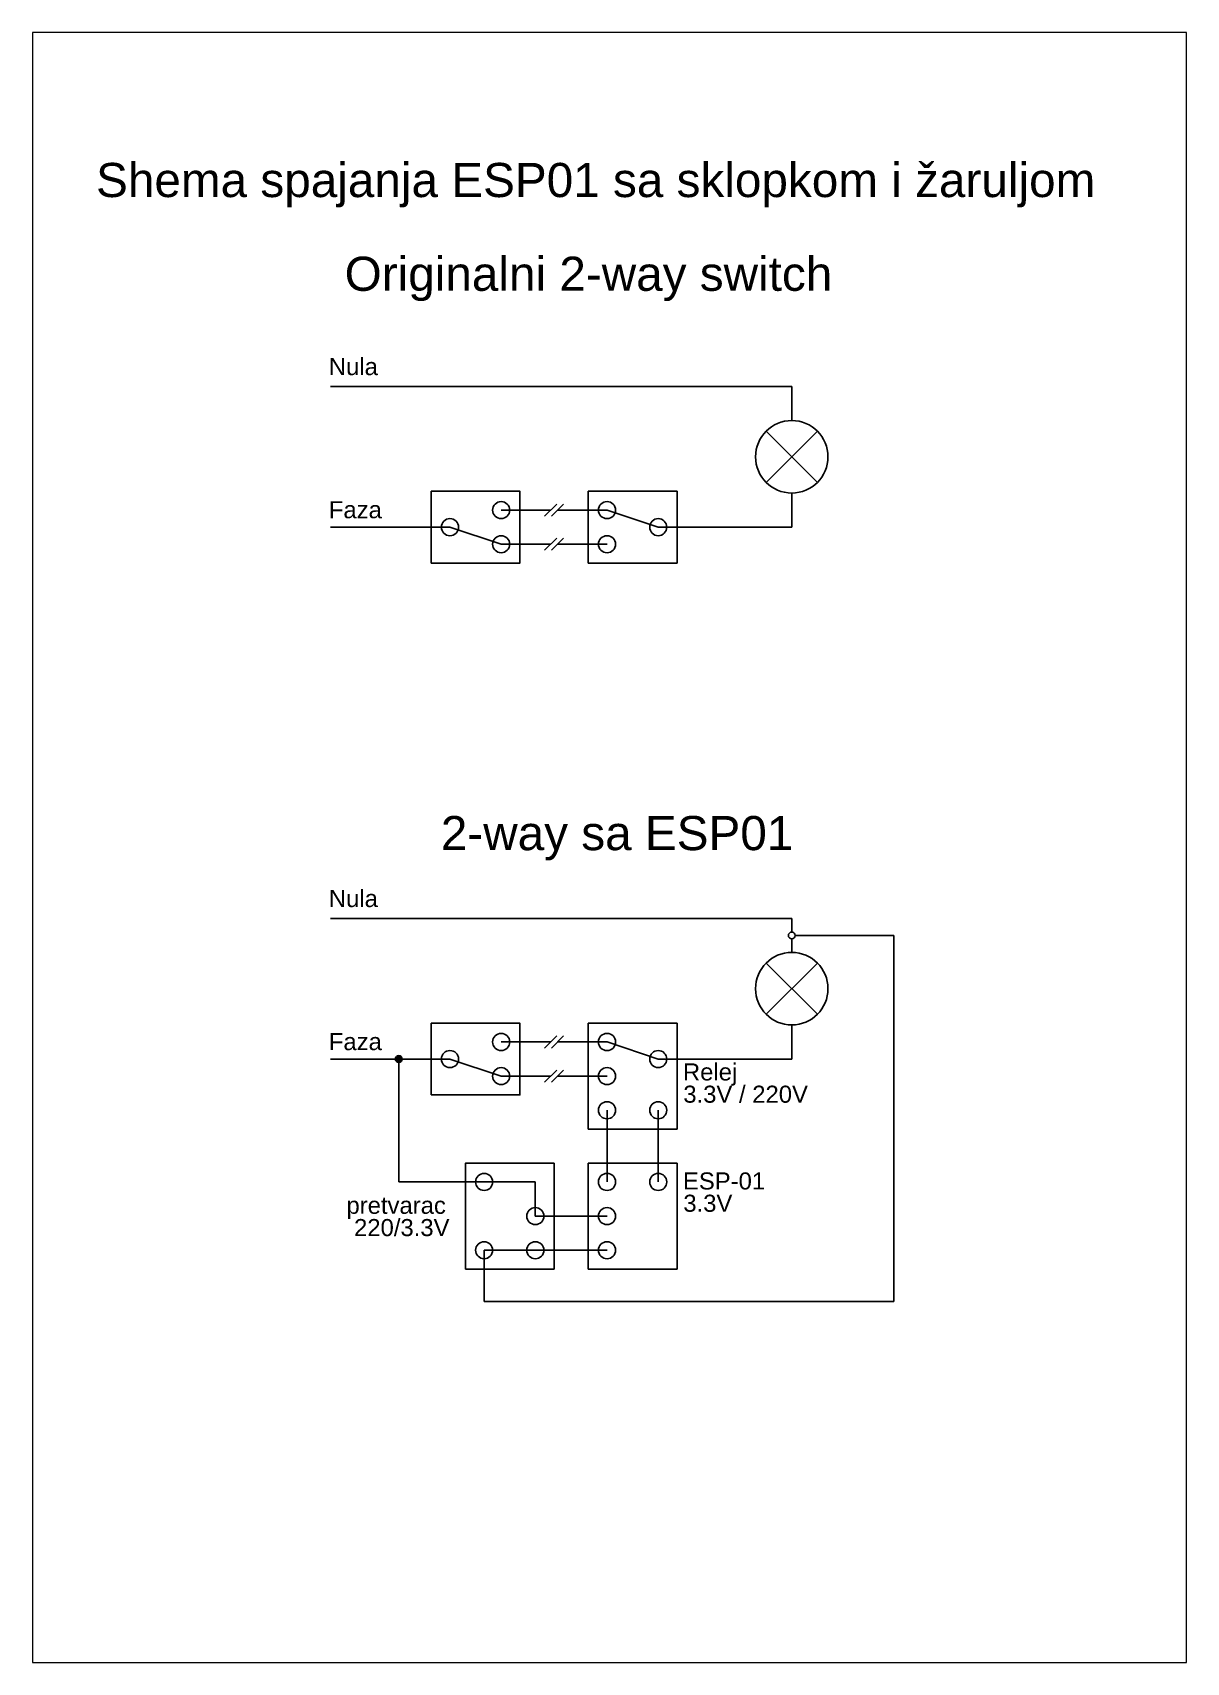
# Paper-space layout 'okomito' of a CAD drawing. Header units: millimetres. Extents: x -8 to 203, y -21 to 277.
# The model-space entities are those that its viewports show. They can reach past a viewport. Long polylines and large blocks are cut down to what shows.
import ezdxf

# ---------------------------------------------------------------- set-up
doc = ezdxf.new("R2010")
doc.units = ezdxf.units.MM
doc.layers.add('rasvjeta', color=1, linetype='Continuous')
doc.styles.get("Standard").update_dxf_attribs({"font": 'arial.ttf'})

# ---------------------------------------------------------------- blocks, each defined once
blk = doc.blocks.new('zarulja')
at = {"layer": 'rasvjeta'}
for p, q in [((-7.5, -7.5), (7.5, 7.5)), ((-7.5, 7.5), (7.5, -7.5))]:
    blk.add_line(p, q, dxfattribs=at)
blk.add_circle((0, 0), 10.61, dxfattribs=at)
for tag, p, height in [('BROJ_U_PETLJI', (0.98, 11.78), 5.62), ('ADRESA', (13.12, 1.12), 6.83)]:
    blk.add_attdef(tag, p, '', height=height)

msp = doc.modelspace()

# ---------------------------------------------------------------- hatches: boundary and pattern name
h = msp.add_hatch()
h.set_pattern_fill('ANGLE', color=256)
h.set_pattern_definition([(0, (-949.0774, -42.981), (0, 6.985), [5.08, -1.905]), (90, (-949.0774, -42.981), (-6.985, 4e-16), [5.08, -1.905])])
h.paths.add_polyline_path([(1415.71, -513.21, 1), (1413.71, -513.21, 1)])
h = msp.add_hatch()
h.set_pattern_fill('ANGLE', color=256)
h.set_pattern_definition([(0, (50.007, -297.8074), (0, 6.985), [5.08, -1.905]), (90, (50.007, -297.8074), (-6.985, 4e-16), [5.08, -1.905])])
h.paths.add_polyline_path([(1415.71, -513.21, 1), (1413.71, -513.21, 1)])
h = msp.add_hatch()
h.set_pattern_fill('ANGLE', color=256)
h.set_pattern_definition([(0, (0, 0), (0, 6.985), [5.08, -1.905]), (90, (0, 0), (-6.985, 4e-16), [5.08, -1.905])])
h.paths.add_polyline_path([(1415.71, -513.21, 1), (1413.71, -513.21, 1)])
h = msp.add_hatch()
h.set_pattern_fill('ANGLE', color=256)
h.set_pattern_definition([(0, (-319.6276, -36.213), (0, 6.985), [5.08, -1.905]), (90, (-319.6276, -36.213), (-6.985, 4e-16), [5.08, -1.905])])
h.paths.add_polyline_path([(1300.6, -549.42, 1), (1298.6, -549.42, 1)])
h = msp.add_hatch(color=256)
h.dxf.hatch_style = 1
h.paths.add_polyline_path([(1300.6, -549.42, 1), (1298.6, -549.42, 1)])

# ---------------------------------------------------------------- linework, layer by layer
for p, q in [((1279.65, -352.42), (1414.71, -352.42)), ((1414.71, -362.42), (1414.71, -352.42)), ((1414.71, -383.64), (1414.71, -393.64)), ((1329.6, -388.64), (1344.1, -388.64)), ((1342.33, -390.4), (1345.87, -386.87)), ((1344.33, -390.4), (1347.87, -386.87)), ((1346.1, -388.64), (1360.6, -388.64)), ((1360.6, -388.64), (1375.6, -393.64)), ((1279.65, -393.64), (1314.6, -393.64)), ((1314.6, -393.64), (1329.6, -398.64)), ((1375.6, -393.64), (1381.1, -393.64)), ((1381.1, -393.64), (1414.71, -393.64)), ((1329.6, -398.64), (1344.1, -398.64)), ((1342.33, -400.4), (1345.87, -396.87)), ((1344.33, -400.4), (1347.87, -396.87)), ((1346.1, -398.64), (1360.6, -398.64)), ((1279.65, -508.21), (1414.71, -508.21)), ((1414.71, -512.21), (1414.71, -508.21)), ((1414.71, -518.21), (1414.71, -514.21)), ((1415.71, -513.21), (1444.6, -513.21)), ((1444.6, -620.42), (1444.6, -513.21)), ((1342.33, -546.19), (1345.87, -542.65)), ((1344.33, -546.19), (1347.87, -542.65)), ((1414.71, -539.42), (1414.71, -549.42)), ((1329.6, -544.42), (1344.1, -544.42)), ((1346.1, -544.42), (1360.6, -544.42)), ((1360.6, -544.42), (1375.6, -549.42)), ((1279.65, -549.42), (1298.6, -549.42)), ((1299.6, -585.42), (1299.6, -550.42)), ((1300.6, -549.42), (1314.6, -549.42)), ((1314.6, -549.42), (1329.6, -554.42)), ((1342.33, -556.19), (1345.87, -552.65)), ((1344.33, -556.19), (1347.87, -552.65)), ((1375.6, -549.42), (1381.1, -549.42)), ((1381.1, -549.42), (1414.71, -549.42)), ((1329.6, -554.42), (1344.1, -554.42)), ((1346.1, -554.42), (1360.6, -554.42)), ((1360.6, -585.42), (1360.6, -564.42)), ((1375.6, -585.42), (1375.6, -564.42)), ((1324.6, -585.42), (1299.6, -585.42)), ((1324.6, -585.42), (1339.6, -585.42)), ((1339.6, -585.42), (1339.6, -595.42)), ((1339.6, -595.42), (1360.6, -595.42)), ((1324.6, -605.42), (1324.6, -620.42)), ((1324.6, -605.42), (1360.6, -605.42)), ((1324.6, -620.42), (1444.6, -620.42))]:
    msp.add_line(p, q)
for points in [[(1309.1, -404.14), (1335.1, -404.14), (1335.1, -383.14), (1309.1, -383.14)], [(1381.1, -404.14), (1355.1, -404.14), (1355.1, -383.14), (1381.1, -383.14)], [(1309.1, -559.92), (1335.1, -559.92), (1335.1, -538.92), (1309.1, -538.92)], [(1381.1, -569.92), (1355.1, -569.92), (1355.1, -538.92), (1381.1, -538.92)], [(1319.1, -610.92), (1345.1, -610.92), (1345.1, -579.92), (1319.1, -579.92)], [(1381.1, -610.92), (1355.1, -610.92), (1355.1, -579.92), (1381.1, -579.92)]]:
    msp.add_lwpolyline(points, close=True)
for centre, radius in [((1329.6, -388.64), 2.5), ((1360.6, -388.64), 2.5), ((1314.6, -393.64), 2.5), ((1375.6, -393.64), 2.5), ((1329.6, -398.64), 2.5), ((1360.6, -398.64), 2.5), ((1414.71, -513.21), 1), ((1329.6, -544.42), 2.5), ((1360.6, -544.42), 2.5), ((1299.6, -549.42), 1), ((1314.6, -549.42), 2.5), ((1375.6, -549.42), 2.5), ((1329.6, -554.42), 2.5), ((1360.6, -554.42), 2.5), ((1360.6, -564.42), 2.5), ((1375.6, -564.42), 2.5), ((1324.6, -585.42), 2.5), ((1360.6, -585.42), 2.5), ((1375.6, -585.42), 2.5), ((1339.6, -595.42), 2.5), ((1360.6, -595.42), 2.5), ((1324.6, -605.42), 2.5), ((1339.6, -605.42), 2.5), ((1360.6, -605.42), 2.5)]:
    msp.add_circle(centre, radius)

# ---------------------------------------------------------------- block references
for p in [(1414.71, -373.03), (1414.71, -528.81)]:
    msp.add_blockref('zarulja', p)

# ---------------------------------------------------------------- texts
for s, height, p in [('Shema spajanja ESP01 sa sklopkom i žaruljom', 10, (1210.93, -296.96)), ('Originalni 2-way switch', 10, (1283.75, -324.42)), ('Nula', 5, (1279.12, -349.11)), ('Faza', 5, (1279.12, -391.03)), ('2-way sa ESP01', 10, (1311.92, -488.24)), ('Nula', 5, (1279.12, -504.9)), ('Faza', 5, (1279.12, -546.81)), ('Relej', 5, (1382.84, -555.69)), ('3.3V / 220V', 5, (1382.95, -562.21)), ('ESP-01', 5, (1382.84, -587.62)), ('pretvarac', 5, (1284.28, -594.75)), ('3.3V', 5, (1382.95, -594.15)), ('220/3.3V ', 5, (1286.5, -601.28))]:
    msp.add_text(s, height=height).set_placement(p)

psp = doc.layouts.new('okomito')

# ---------------------------------------------------------------- viewports
at = {"layer": '0', "view_target_point": (871.9, -375)}
psp.add_viewport(center=(97.6, 128.18), size=(210.62, 297.473), view_center_point=(489.43, -112.46), view_height=477.343, dxfattribs=at)

doc.saveas('drawing.dxf')
